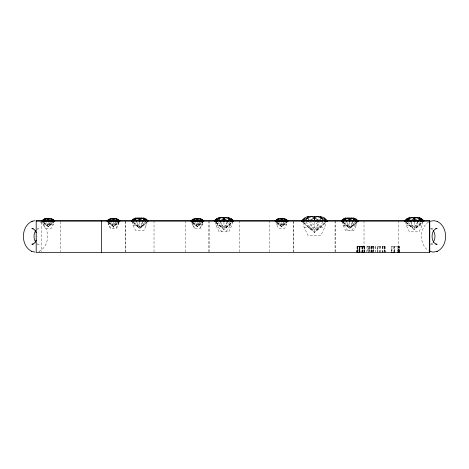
<?xml version="1.0" encoding="UTF-8"?>
<svg xmlns="http://www.w3.org/2000/svg" width="469" height="469" viewBox="0 0 469 469"><rect width="100%" height="100%" fill="white"/><g stroke="black" fill="none" stroke-linecap="round" stroke-linejoin="round"><path stroke-width="0.35" stroke-dasharray="2.35 1.76" d="M371.337 252.498L371.342 246.401L371.09 252.498M398.158 251.355L398.163 246.395L398.345 252.498M380.594 252.498L380.611 246.401M398.697 251.355L398.714 246.395M357.478 252.498L357.642 246.395M362.631 246.395L363.897 246.325L362.514 246.325M397.835 252.498L397.923 246.395L398.011 251.355M36.934 236.769L36.934 236.013M384.334 252.498L384.428 246.401L384.322 252.498M371.454 252.498L371.565 246.401M368.775 246.401L368.657 252.498L368.798 246.401M377.862 252.498L377.985 246.401M357.272 251.355L357.39 246.782M359.647 251.355L359.459 246.395L359.612 252.498L359.752 246.401M361.88 246.319L359.829 246.325L359.612 252.498M357.343 246.401L357.255 252.498M357.401 252.498L357.566 246.401M362.197 252.498L362.361 246.401L357.144 246.401M356.897 252.498L357.144 246.325M357.044 252.498L357.226 246.401M359.87 246.325L360.063 252.498M356.803 252.498L357.097 246.325M362.097 252.498L362.385 246.325L362.789 246.319M366.799 252.498L367.01 246.401M367.204 251.278L367.374 246.401M372.538 252.498L372.749 246.401M372.808 252.498L373.019 246.401M379.884 252.498L380.095 246.401M391.644 251.278L391.814 246.395L399.271 246.395L399.471 251.824M391.75 252.498L391.961 246.395L391.961 251.355M357.126 251.278L357.202 249.449M358.867 251.343L359.084 246.325A14.369 0.322 -1.6 0 1 360.802 246.319L359.829 246.325M359.711 252.498L360.057 246.325L358.732 246.325M368.992 252.498L369.396 246.401L369.648 252.498M118.845 222.728L118.616 224.164L116.681 228.233L110.238 228.233L108.31 224.164L107.665 221.298M42.486 221.298L43.13 224.164L45.059 228.233L51.502 228.233L53.437 224.164L54.076 221.298M119.261 221.298L118.616 224.164L108.31 224.164M132.164 221.386L133.003 225.132L135.512 230.449L143.889 230.449L146.398 225.132L147.237 221.386M191.598 221.298L192.243 224.164L194.172 228.233L200.615 228.233L202.549 224.164L203.194 221.298M215.371 221.978L216.215 225.741L219.117 231.844L228.778 231.844L231.674 225.741L232.518 221.978M275.801 221.298L276.446 224.164L278.375 228.233L284.818 228.233L286.752 224.164L287.391 221.298M302.974 222.159L304.135 227.318L307.998 235.456L320.884 235.456L324.747 227.318L325.908 222.159M342.165 221.386L343.003 225.132L345.518 230.449L353.89 230.449L356.399 225.132L357.237 221.386M405.685 221.978L406.529 225.741L409.425 231.844L419.087 231.844L421.989 225.741L422.833 221.978M118.692 222.195L118.217 224.164L116.025 228.233M202.655 222.195L202.174 224.164L199.958 228.233M355.643 223.49L355.766 223.027M231.111 222.247L230.168 225.741L228.509 228.421A31.833 31.833 0 0 1 227.905 229.306L225.624 231.844M355.391 224.428L353.397 228.086M39.15 251.378C50.283 246.049 50.353 227.055 39.384 221.497M428.473 222.083C419.11 228.28 419.11 244.496 428.473 250.692M142.687 221.931L140.888 227.166L139.703 228.503L132.358 222.183M352.688 221.931L350.888 227.166L349.704 228.503L342.358 222.183M50.306 222.499L49.192 225.718L48.284 226.744L42.872 222.113M115.485 222.499L114.372 225.718L113.463 226.744L108.052 222.113M199.419 222.499L198.311 225.718L197.396 226.744L191.985 222.113M227.412 221.989L225.313 228.075L223.948 229.611L215.312 222.218M283.622 222.499L282.508 225.718L281.599 226.744L276.182 222.113M417.727 221.989L415.628 228.075L414.256 229.611L405.626 222.218M142.265 222.453L139.703 227.166L136.491 221.274M352.272 222.453L349.704 227.166L346.491 221.274M50.13 222.341L48.284 225.718L45.815 221.216M115.315 222.341L113.463 225.718L110.995 221.216M199.249 222.341L197.396 225.718L194.928 221.216M227.313 221.931L223.948 228.075L220.242 221.315M283.446 222.341L281.599 225.718L279.125 221.216M417.627 221.931L414.256 228.075L410.557 221.315M317.742 222.206C316.352 225.149 312.295 225.226 310.888 222.236M144.763 222.347L140.888 227.166L146.434 222.183M354.763 222.347L350.888 227.166L356.434 222.183M51.93 222.341L49.192 225.718L53.226 222.113M117.109 222.341L114.372 225.718L118.405 222.113M201.043 222.341L198.311 225.718L202.338 222.113M229.869 222.441L225.313 228.075L231.792 222.283M285.24 222.341L282.508 225.718L286.541 222.113M323.1 221.978L314.441 232.477L302.646 222.365M420.183 222.441L415.628 228.075L422.106 222.283M134.638 222.347L139.703 228.503L147.442 221.274M344.639 222.347L349.704 228.503L357.442 221.274M44.637 222.341L48.284 226.744L54.234 221.216M109.816 222.341L113.463 226.744L119.413 221.216M193.75 222.341L197.396 226.744L203.347 221.216M218.021 222.441L223.948 229.611L232.876 221.315M277.953 222.341L281.599 226.744L287.55 221.216M305.782 221.978L314.441 232.477L326.348 221.415M351.51 230.449L352.19 229.728A19.446 19.446 0 0 0 353.397 228.086M408.335 222.441L414.256 229.611L423.185 221.315M432.635 243.018L430.8 244.138M325.287 222.365L316.27 230.431L319.377 221.415L314.441 230.431L309.505 221.415M141.38 227.166L147.043 222.183M351.381 227.166L357.044 222.183M49.573 225.718L53.695 222.113M114.753 225.718L118.874 222.113M198.686 225.718L202.807 222.113M225.882 228.075L232.577 222.218M282.889 225.718L287.01 222.113M317.021 230.431L326.242 222.365M416.191 228.075L422.891 222.218M36.834 229.347L39.109 228.509L36.934 228.509M38.675 251.566L39.39 251.284M361.042 246.325L363.475 246.325M43.13 224.164L53.437 224.164M192.243 224.164L202.549 224.164M276.446 224.164L286.752 224.164M133.003 225.132L146.398 225.132M343.003 225.132L356.399 225.132M216.215 225.741L231.674 225.741M406.529 225.741L421.989 225.741M304.135 227.318L324.747 227.318M430.618 228.509L433.52 228.509M36.928 244.267L39.103 244.267L36.828 243.429M430.618 244.267L433.52 244.267M361.359 246.319L362.578 246.319M357.22 246.325L362.385 246.325M362.437 246.401L364.507 246.401M367.039 246.401L375.405 246.401L375.628 251.824M378.137 246.401L384.943 246.401M363.551 246.395L363.897 246.401L363.926 251.355M430.8 228.638L432.629 229.757M222.148 231.844L220.541 230.191A24.429 24.429 0 0 1 219.498 228.761L217.61 225.741L216.666 222.247M406.412 222.283L412.89 228.075L410.791 221.989M303.595 222.365L312.618 230.431L309.728 222.06M276.651 222.113L280.685 225.718L279.571 222.499M216.098 222.283L222.576 228.075L220.477 221.989M192.448 222.113L196.482 225.718L195.374 222.499M108.515 222.113L112.548 225.718L111.44 222.499M43.336 222.113L47.369 225.718L46.255 222.499M342.974 222.183L348.514 227.166L346.72 221.931M132.967 222.183L138.513 227.166L136.719 221.931M347.799 230.449L347.306 229.945A16.943 16.943 0 0 1 346.099 228.356A28.756 28.75 0 0 1 345.753 227.852L344.105 225.132L343.302 222.089M406.33 222.283L412.321 228.075M303.572 222.417L311.862 230.431M276.681 222.212L280.304 225.718M216.016 222.283L222.013 228.075M192.478 222.212L196.106 225.718M108.544 222.212L112.173 225.718M43.365 222.212L46.994 225.718M342.974 222.259L348.027 227.166M132.973 222.259L138.027 227.166M110.854 228.233L108.656 224.164L108.181 222.195M192.19 222.195L192.665 224.164L194.459 227.518A36.435 36.435 -90 0 0 194.881 228.233M373.054 246.401L373.471 252.498M394.675 251.355L394.499 246.395L394.505 252.498M394.288 246.395L394.476 251.824M385.09 246.401L385.307 252.498M382.516 246.401L382.727 252.498M375.083 246.401L375.253 251.278M369.701 246.401L369.918 252.498M364.642 246.401L364.829 251.824M359.694 246.325L359.881 252.498M359.617 246.401L359.805 252.498M399.418 251.355L399.271 246.395L399.383 252.498M364.583 246.401L364.753 252.498M361.488 246.401L361.658 252.498M359.547 246.325L359.688 252.498M384.897 246.401L385.037 252.498M382.229 246.401L382.352 252.498M384.785 246.401L384.902 252.498M370.844 246.401L370.961 252.498M364.472 252.498L364.395 246.401L364.466 252.498M359.231 246.401L359.289 252.498M398.832 246.395L398.873 251.355M393.743 246.395L393.749 251.355M414.256 221.989L414.256 229.611M398.668 220.811L398.668 251.777M382.974 246.401L382.974 252.498M379.638 246.401L379.638 252.498M371.243 246.401L371.243 252.498M364.02 220.811L364.02 251.777M349.704 221.931L349.704 230.449M335.259 220.811L335.259 251.777M335.048 220.811L335.048 251.777M314.441 221.415L314.441 232.477M293.729 221.526L293.729 251.777M293.594 220.811L293.594 251.777M281.599 222.499L281.599 226.744M269.505 220.811L269.505 251.777M239.448 220.811L239.448 251.777M223.948 221.989L223.948 229.611M209.397 220.811L209.397 251.777M208.353 220.811L208.353 251.777M197.396 222.499L197.396 226.744M185.308 220.811L185.308 251.777M154.02 220.811L154.02 251.777M139.703 221.931L139.703 228.503M125.452 221.526L125.452 251.777M125.258 220.811L125.258 251.777M113.463 222.195L113.463 228.233M60.284 221.526L60.284 251.777M48.284 222.499L48.284 226.744M41.694 222.247L41.694 251.777M362.555 246.401L362.484 252.498L362.555 246.401M377.785 246.401L377.574 252.498L377.762 246.401M373.799 252.498L373.676 246.401L373.811 252.498"/><path stroke-width="0.7" d="M398.158 252.498L398.158 252.117M48.284 221.216L48.284 218.753M113.463 221.216L113.463 218.753M139.703 221.274L139.703 218.067M197.396 221.216L197.396 218.753M223.948 221.315L223.948 217.628M281.599 221.216L281.599 218.753M314.441 216.502L314.441 220.647L302.534 220.647C298.905 221.913 307.424 215.933 308.133 216.502C314.283 216.801 323.956 214.497 327.262 221.251M349.704 221.274L349.704 218.067M398.697 252.498L398.697 252.117M414.256 221.315L414.256 217.628M357.243 252.498L357.249 252.117M362.097 252.498L362.109 252.117M358.814 252.498L358.832 252.111M135.6 218.067C135.136 217.698 129.602 221.597 131.965 220.77L133.776 220.77L135.6 218.067L143.801 218.067L145.935 218.976L148.075 220.77L148.075 221.274M341.965 221.274L343.466 218.976L345.6 218.067C345.137 217.698 339.603 221.597 341.965 220.77L343.777 220.77L345.6 218.067L353.802 218.067L355.936 218.976L358.076 220.77L358.076 221.274M42.327 221.216L43.482 219.451L45.13 218.753L43.482 219.451L41.87 220.905L43.723 220.829L45.124 218.753L51.438 218.753L53.079 219.451L54.721 221.216M110.309 218.753L108.667 219.451L107.049 220.905L108.902 220.829L110.309 218.753L116.617 218.753L118.258 219.451L119.906 221.216M194.242 218.753L192.601 219.451L190.983 220.905L192.835 220.829L194.242 218.753L200.55 218.753L202.192 219.451L203.839 221.216M219.216 217.628C218.677 217.206 212.293 221.685 215.019 220.735L217.112 220.735L219.211 217.628L228.679 217.628L231.141 218.671L233.609 220.735L233.609 221.315M275.643 221.216L276.798 219.451L278.439 218.753L276.798 219.451L275.186 220.905L277.038 220.829L278.439 218.753L284.753 218.753L286.395 219.451L288.036 221.216M305.325 220.647L307.652 217.897L308.133 216.502M409.525 217.628C408.991 217.206 402.607 221.685 405.327 220.735L407.42 220.735L409.525 217.628L418.993 217.628L421.455 218.671L423.923 220.735L423.923 221.315M36.342 240.081L34.36 243.235L31.851 244.267L33.299 244.267M148.075 220.77L141.404 218.067L136.491 220.77L133.776 220.77L133.776 221.274M358.035 221.169L358.076 220.77M54.721 220.829L49.591 218.753L45.815 220.829L43.723 220.829L43.723 221.216M119.906 220.829L114.77 218.753C112.877 219.58 110.549 221.69 108.902 220.829L108.902 221.216M203.839 220.829L198.704 218.753L194.928 220.829L192.835 220.829L192.835 221.216M233.562 221.192L233.609 220.735M277.038 221.216L277.038 220.829L279.125 220.829L282.907 218.753L287.761 221.133L288.036 220.829M423.923 220.735L416.22 217.628L410.557 220.735L407.42 220.735L407.42 221.315M142.91 221.274L144.112 218.976L143.801 218.067M352.911 221.274L354.113 218.976L353.802 218.067M50.752 221.216L51.678 219.451L51.438 218.753M115.931 221.216L116.857 219.451L116.617 218.753M199.864 221.216L200.791 219.451L200.55 218.753M227.647 221.315L229.036 218.677L228.679 217.628M284.067 221.216L284.994 219.451L284.753 218.753M320.755 216.502L321.23 217.897L319.377 220.647L318.187 220.805L314.441 220.647L314.435 217.897L311.826 216.502L307.652 217.897L302.534 220.647L304.85 217.897M417.961 221.315L419.35 218.677L418.993 217.628L421.455 218.671L423.185 220.735L423.185 221.315M433.233 242.332C435.584 238.868 435.584 233.902 433.227 230.443M35.773 230.443C33.416 233.902 33.416 238.868 35.767 242.332M131.965 221.274L133.466 218.976M107.507 221.216L108.667 219.451M191.44 221.216L192.601 219.451M215.019 221.315L215.019 220.735L216.748 218.671M405.327 221.315L405.327 220.735L407.063 218.671M343.777 221.274L343.777 220.77L346.491 220.77L351.404 218.067L358.035 220.876M217.112 221.315L217.112 220.735L220.242 220.735L225.906 217.628L233.562 220.858M327.262 220.805L321.23 217.897L317.062 216.502L309.505 220.647L307.652 217.897M131.965 220.77L137.997 218.067L142.91 220.77L147.442 220.77L147.442 221.274M341.965 220.77L348.004 218.067L352.911 220.77L357.442 220.77L357.442 221.274M42.327 220.829L46.97 218.753L50.752 220.829L54.234 220.829L54.234 221.216M107.507 220.829L112.155 218.753L115.931 220.829L119.413 220.829L119.413 221.216M191.44 220.829L196.089 218.753L199.864 220.829L203.347 220.829L203.347 221.216M215.019 220.735L218.853 218.677L221.984 217.628L227.647 220.735L232.876 220.735L232.876 221.315M275.643 220.829L280.286 218.753L284.067 220.829L287.55 220.829L287.55 221.216M405.327 220.735L409.167 218.677L412.298 217.628L417.961 220.735L423.185 220.735M31.81 221.397C20.601 226.75 20.601 246.026 31.81 251.378M429.153 221.714L429.616 221.497M437.19 251.378C448.399 246.026 448.399 226.75 437.19 221.397M32.039 221.309L34.987 220.665M429.153 251.062L433.028 252.111L436.961 251.472M31.57 221.497L32.279 221.21M436.721 251.566L437.43 251.284M430.325 221.21L434.013 220.665L437.43 221.497M314.447 217.897L319.377 220.647L326.348 220.647L324.038 217.897M135.289 218.976L136.491 220.77L142.91 220.77M345.29 218.976L346.491 220.77L352.911 220.77M44.889 219.451L45.815 220.829L50.752 220.829M110.068 219.451L110.995 220.829L115.931 220.829M194.002 219.451L194.928 220.829L199.864 220.829M218.853 218.677L220.242 220.735L227.647 220.735M278.199 219.451L279.125 220.829L284.067 220.829M409.167 218.677L410.557 220.735L417.961 220.735M43.3 220.905L42.597 220.905M108.48 220.905L107.776 220.905M276.616 220.905L275.913 220.905M53.964 220.905L53.261 220.905M119.144 220.905L118.44 220.905M203.077 220.905L202.379 220.905M287.28 220.905L286.577 220.905M45.241 220.905L44.192 220.905M194.354 220.905L193.304 220.905M278.557 220.905L277.507 220.905M52.37 220.905L51.32 220.905M117.549 220.905L116.5 220.905M201.482 220.905L200.433 220.905M285.685 220.905L284.636 220.905M47.645 220.905L46.408 220.905M112.824 220.905L111.587 220.905M196.763 220.905L195.52 220.905M280.96 220.905L279.723 220.905M50.154 220.905L48.917 220.905M115.333 220.905L114.096 220.905M199.266 220.905L198.029 220.905M283.469 220.905L282.232 220.905M429.745 220.811L36.195 220.811L36.195 252.498L429.745 252.498M36.195 221.01L429.745 221.01M33.305 228.509L31.851 228.509L34.366 229.546L36.342 232.7M435.695 228.509L437.149 228.509C430.395 229.101 430.395 243.681 437.149 244.267L435.701 244.267M109.371 220.905L110.42 220.905M34.987 252.111L31.57 251.284M419.35 218.677L421.092 220.735L421.092 221.315M321.23 217.897L323.557 220.647M284.994 219.451L286.154 221.216M229.036 218.677L230.783 220.735L230.783 221.315M200.791 219.451L201.951 221.216M116.857 219.451L118.018 221.216M51.678 219.451L52.839 221.216M354.113 218.976L355.625 221.274M286.395 219.451L287.55 220.829M231.141 218.671L232.876 220.735M202.192 219.451L203.347 220.829M144.112 218.976L145.625 221.274M118.258 219.451L119.413 220.829M53.079 219.451L54.234 220.829M355.936 218.976L357.442 220.77M145.935 218.976L147.442 220.77M394.699 252.117L394.71 252.498M399.441 252.117L399.453 252.498M359.664 252.117L359.67 252.498M398.029 252.117L398.034 252.498M398.879 252.117L398.879 252.498M363.926 252.117L363.932 252.498M414.256 218.677L414.256 220.735M349.698 218.976L349.704 220.77M281.593 219.451L281.599 220.829M223.942 218.677L223.948 220.735M197.39 219.451L197.396 220.829M139.698 218.976L139.703 220.77M113.457 219.451L113.463 220.829M48.278 219.451L48.284 220.829M393.749 252.117L393.749 252.498M391.967 252.117L391.967 252.498M429.762 220.811L429.762 252.498M429.639 220.811L429.639 252.498M423.507 220.858L423.507 221.192M422.78 220.858L422.78 221.192M421.731 220.858L421.731 221.192M420.394 220.858L420.394 221.192M418.817 220.858L418.817 221.192M417.07 220.858L417.07 221.192M415.212 220.858L415.212 221.192M413.306 220.858L413.306 221.192M411.448 220.858L411.448 221.192M410.557 220.735L410.557 221.315M409.701 220.858L409.701 221.192M408.124 220.858L408.124 221.192M406.787 220.858L406.787 221.192M405.732 220.858L405.732 221.192M405.011 220.858L405.011 221.192M404.595 220.735L404.595 221.315M356.188 220.811L356.188 221.386M346.491 220.77L346.491 221.274M343.12 220.811L343.12 221.386M341.326 220.77L341.326 221.274M327.081 220.858L327.081 221.198M326.776 220.805L326.776 221.251M325.808 220.805L325.808 221.251M325.158 220.858L325.158 221.198M324.407 220.805L324.407 221.251M322.619 220.805L322.619 221.251M321.605 220.858L321.605 221.198M320.52 220.805L320.52 221.251M318.187 220.805L318.187 221.251M316.962 220.858L316.962 221.198M315.713 220.805L315.713 221.251M313.175 220.805L313.175 221.251M311.92 220.858L311.92 221.198M310.695 220.805L310.695 221.251M308.362 220.805L308.362 221.251M307.277 220.858L307.277 221.198M306.263 220.805L306.263 221.251M304.481 220.805L304.481 221.251M303.724 220.858L303.724 221.198M303.08 220.805L303.08 221.251M302.112 220.805L302.112 221.251M301.807 220.858L301.807 221.198M301.62 220.805L301.62 221.251M282.66 220.811L282.66 221.298M280.386 220.811L280.386 221.298M279.125 220.829L279.125 221.216M275.156 220.829L275.156 221.216M233.193 220.858L233.193 221.192M232.472 220.858L232.472 221.192M231.416 220.858L231.416 221.192M230.08 220.858L230.08 221.192M228.503 220.858L228.503 221.192M226.756 220.858L226.756 221.192M224.897 220.858L224.897 221.192M222.992 220.858L222.992 221.192M221.133 220.858L221.133 221.192M220.242 220.735L220.242 221.315M219.386 220.858L219.386 221.192M217.809 220.858L217.809 221.192M216.473 220.858L216.473 221.192M215.423 220.858L215.423 221.192M214.696 220.858L214.696 221.192M214.28 220.735L214.28 221.315M202.866 220.811L202.866 221.145M194.928 220.829L194.928 221.216M192.413 220.905L191.715 220.905M191.973 220.811L191.973 221.298M190.953 220.829L190.953 221.216M136.491 220.77L136.491 221.274M131.326 220.77L131.326 221.274M118.909 220.811L118.909 221.298M110.995 220.829L110.995 221.216M107.97 220.811L107.97 221.298M107.02 220.829L107.02 221.216M101.363 220.811L101.363 252.498M45.815 220.829L45.815 221.216M41.841 220.829L41.841 221.216"/></g></svg>
